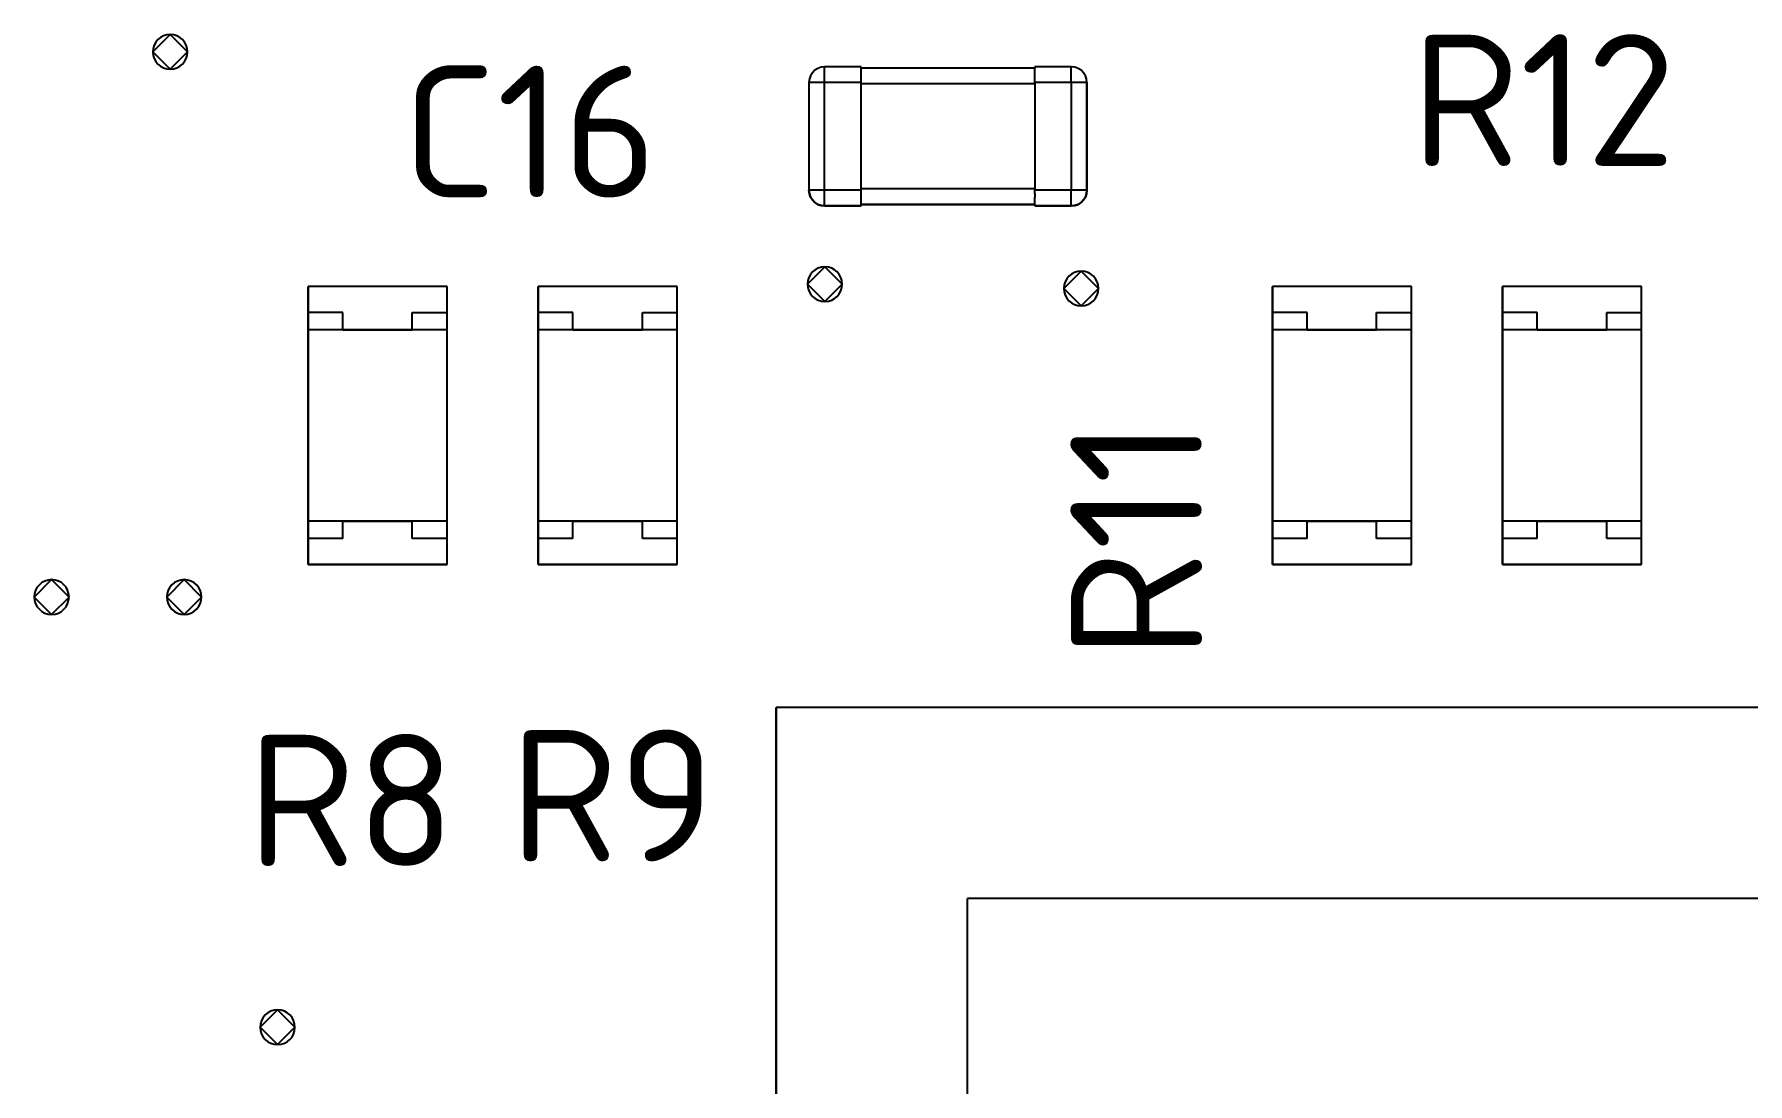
# Model space of a CAD drawing. Header units: inches. Extents: x 5 to 589, y -420 to -5.
# Drawn here: x 130.48 to 150.21, y -144.85 to -132.78 of the extents above; entities that cross this region are included whole.
import ezdxf

# ---------------------------------------------------------------- set-up
doc = ezdxf.new("R2010")
doc.units = ezdxf.units.IN
doc.header["$MEASUREMENT"] = 0
doc.styles.add('ISOCPEUR0', font='isocpeur.ttf', dxfattribs={"height": 2.87999})

msp = doc.modelspace()

# ---------------------------------------------------------------- linework, layer by layer
at = {"color": 18, "true_color": 0x000000}
for p, q in [((132.047, -132.782), (131.847, -132.982)), ((132.247, -132.982), (132.047, -132.782)), ((131.847, -132.982), (132.047, -133.182)), ((132.047, -133.182), (132.247, -132.982)), ((139.405, -133.294), (139.399, -133.334)), ((139.405, -133.294), (139.399, -133.334)), ((139.417, -133.256), (139.405, -133.294)), ((139.417, -133.256), (139.405, -133.294)), ((139.439, -133.222), (139.417, -133.256)), ((139.439, -133.222), (139.417, -133.256)), ((139.467, -133.194), (139.439, -133.222)), ((139.467, -133.194), (139.439, -133.222)), ((139.501, -133.172), (139.467, -133.194)), ((139.501, -133.172), (139.467, -133.194)), ((139.539, -133.158), (139.501, -133.172)), ((139.539, -133.158), (139.501, -133.172)), ((139.579, -133.154), (139.539, -133.158)), ((139.579, -133.154), (139.539, -133.158)), ((139.999, -133.154), (139.579, -133.154)), ((139.999, -133.154), (139.579, -133.154)), ((139.579, -133.158), (139.579, -133.154)), ((139.579, -133.172), (139.579, -133.158)), ((139.579, -133.194), (139.579, -133.172)), ((139.579, -133.222), (139.579, -133.194)), ((139.579, -133.256), (139.579, -133.222)), ((139.579, -133.294), (139.579, -133.256)), ((139.579, -133.334), (139.579, -133.294)), ((139.999, -133.17), (139.999, -133.154)), ((139.999, -133.158), (139.999, -133.154)), ((139.999, -133.172), (139.999, -133.158)), ((141.999, -133.17), (139.999, -133.17)), ((141.999, -133.17), (139.999, -133.17)), ((139.999, -133.194), (139.999, -133.172)), ((139.999, -133.222), (139.999, -133.194)), ((139.999, -133.256), (139.999, -133.222)), ((139.999, -133.294), (139.999, -133.256)), ((139.999, -133.334), (139.999, -133.294)), ((142.419, -133.154), (141.999, -133.154)), ((141.999, -133.154), (141.999, -133.17)), ((141.999, -133.158), (141.999, -133.154)), ((142.419, -133.154), (141.999, -133.154)), ((141.999, -133.172), (141.999, -133.158)), ((141.999, -133.194), (141.999, -133.172)), ((141.999, -133.222), (141.999, -133.194)), ((141.999, -133.256), (141.999, -133.222)), ((141.999, -133.294), (141.999, -133.256)), ((141.999, -133.334), (141.999, -133.294)), ((142.461, -133.158), (142.419, -133.154)), ((142.461, -133.158), (142.419, -133.154)), ((142.419, -133.158), (142.419, -133.154)), ((142.419, -133.172), (142.419, -133.158)), ((142.419, -133.194), (142.419, -133.172)), ((142.419, -133.222), (142.419, -133.194)), ((142.419, -133.256), (142.419, -133.222)), ((142.419, -133.294), (142.419, -133.256)), ((142.419, -133.334), (142.419, -133.294)), ((142.499, -133.172), (142.461, -133.158)), ((142.499, -133.172), (142.461, -133.158)), ((142.533, -133.194), (142.499, -133.172)), ((142.533, -133.194), (142.499, -133.172)), ((142.561, -133.222), (142.533, -133.194)), ((142.561, -133.222), (142.533, -133.194)), ((142.583, -133.256), (142.561, -133.222)), ((142.583, -133.256), (142.561, -133.222)), ((142.595, -133.294), (142.583, -133.256)), ((142.595, -133.294), (142.583, -133.256)), ((142.599, -133.334), (142.595, -133.294)), ((142.599, -133.334), (142.595, -133.294)), ((139.399, -133.334), (139.399, -134.574)), ((139.399, -133.334), (139.399, -134.574)), ((139.405, -133.334), (139.399, -133.334)), ((139.417, -133.334), (139.405, -133.334)), ((139.439, -133.334), (139.417, -133.334)), ((139.467, -133.334), (139.439, -133.334)), ((139.501, -133.334), (139.467, -133.334)), ((139.539, -133.334), (139.501, -133.334)), ((139.579, -133.334), (139.539, -133.334)), ((139.579, -134.574), (139.579, -133.334)), ((139.999, -133.334), (139.579, -133.334)), ((139.999, -134.574), (139.999, -133.334)), ((141.999, -133.35), (139.999, -133.35)), ((141.999, -133.334), (141.999, -134.574)), ((142.419, -133.334), (141.999, -133.334)), ((142.419, -133.334), (142.419, -134.574)), ((142.461, -133.334), (142.419, -133.334)), ((142.499, -133.334), (142.461, -133.334)), ((142.533, -133.334), (142.499, -133.334)), ((142.561, -133.334), (142.533, -133.334)), ((142.583, -133.334), (142.561, -133.334)), ((142.595, -133.334), (142.583, -133.334)), ((142.599, -133.334), (142.595, -133.334)), ((142.599, -134.574), (142.599, -133.334)), ((142.599, -133.334), (142.599, -134.574)), ((139.399, -134.574), (139.405, -134.614)), ((139.405, -134.614), (139.399, -134.574)), ((139.405, -134.574), (139.399, -134.574)), ((139.417, -134.574), (139.405, -134.574)), ((139.405, -134.614), (139.417, -134.652)), ((139.417, -134.652), (139.405, -134.614)), ((139.439, -134.574), (139.417, -134.574)), ((139.417, -134.652), (139.439, -134.686)), ((139.439, -134.686), (139.417, -134.652)), ((139.467, -134.574), (139.439, -134.574)), ((139.439, -134.686), (139.467, -134.714)), ((139.467, -134.714), (139.439, -134.686)), ((139.501, -134.574), (139.467, -134.574)), ((139.539, -134.574), (139.501, -134.574)), ((139.579, -134.574), (139.539, -134.574)), ((139.579, -134.614), (139.579, -134.574)), ((139.999, -134.574), (139.579, -134.574)), ((139.579, -134.652), (139.579, -134.614)), ((139.579, -134.686), (139.579, -134.652)), ((139.579, -134.714), (139.579, -134.686)), ((141.999, -134.558), (139.999, -134.558)), ((139.999, -134.614), (139.999, -134.574)), ((139.999, -134.652), (139.999, -134.614)), ((139.999, -134.686), (139.999, -134.652)), ((139.999, -134.714), (139.999, -134.686)), ((141.999, -134.614), (141.999, -134.574)), ((142.419, -134.574), (141.999, -134.574)), ((141.999, -134.614), (141.999, -134.652)), ((141.999, -134.686), (141.999, -134.652)), ((141.999, -134.714), (141.999, -134.686)), ((142.419, -134.614), (142.419, -134.574)), ((142.461, -134.574), (142.419, -134.574)), ((142.419, -134.652), (142.419, -134.614)), ((142.419, -134.686), (142.419, -134.652)), ((142.419, -134.714), (142.419, -134.686)), ((142.499, -134.574), (142.461, -134.574)), ((142.533, -134.574), (142.499, -134.574)), ((142.561, -134.574), (142.533, -134.574)), ((142.533, -134.714), (142.561, -134.686)), ((142.561, -134.686), (142.533, -134.714)), ((142.583, -134.574), (142.561, -134.574)), ((142.561, -134.686), (142.583, -134.652)), ((142.583, -134.652), (142.561, -134.686)), ((142.595, -134.574), (142.583, -134.574)), ((142.583, -134.652), (142.595, -134.614)), ((142.595, -134.614), (142.583, -134.652)), ((142.595, -134.614), (142.599, -134.574)), ((142.599, -134.574), (142.595, -134.614)), ((142.599, -134.574), (142.595, -134.574)), ((139.467, -134.714), (139.501, -134.736)), ((139.501, -134.736), (139.467, -134.714)), ((139.501, -134.736), (139.539, -134.75)), ((139.539, -134.75), (139.501, -134.736)), ((139.539, -134.75), (139.579, -134.754)), ((139.579, -134.754), (139.539, -134.75)), ((139.579, -134.736), (139.579, -134.714)), ((139.579, -134.75), (139.579, -134.736)), ((139.579, -134.754), (139.579, -134.75)), ((139.579, -134.754), (139.999, -134.754)), ((139.999, -134.754), (139.579, -134.754)), ((139.999, -134.736), (139.999, -134.714)), ((139.999, -134.75), (139.999, -134.736)), ((139.999, -134.754), (139.999, -134.738)), ((139.999, -134.738), (141.999, -134.738)), ((141.999, -134.738), (139.999, -134.738)), ((139.999, -134.754), (139.999, -134.75)), ((141.999, -134.736), (141.999, -134.714)), ((141.999, -134.75), (141.999, -134.736)), ((141.999, -134.738), (141.999, -134.754)), ((141.999, -134.754), (141.999, -134.75)), ((141.999, -134.754), (142.419, -134.754)), ((142.419, -134.754), (141.999, -134.754)), ((142.419, -134.736), (142.419, -134.714)), ((142.419, -134.75), (142.419, -134.736)), ((142.419, -134.754), (142.461, -134.75)), ((142.461, -134.75), (142.419, -134.754)), ((142.419, -134.754), (142.419, -134.75)), ((142.461, -134.75), (142.499, -134.736)), ((142.499, -134.736), (142.461, -134.75)), ((142.499, -134.736), (142.533, -134.714)), ((142.533, -134.714), (142.499, -134.736)), ((139.583, -135.454), (139.383, -135.654)), ((139.783, -135.654), (139.583, -135.454)), ((135.233, -135.68), (133.633, -135.68)), ((133.633, -135.68), (133.633, -135.98)), ((133.633, -135.98), (133.633, -135.68)), ((135.233, -135.68), (133.633, -135.68)), ((135.233, -135.98), (135.233, -135.68)), ((135.233, -135.98), (135.233, -135.68)), ((137.883, -135.68), (136.283, -135.68)), ((136.283, -135.68), (136.283, -135.98)), ((136.283, -135.98), (136.283, -135.68)), ((137.883, -135.68), (136.283, -135.68)), ((137.883, -135.98), (137.883, -135.68)), ((137.883, -135.98), (137.883, -135.68)), ((139.383, -135.654), (139.583, -135.854)), ((139.583, -135.854), (139.783, -135.654)), ((142.533, -135.504), (142.333, -135.704)), ((142.733, -135.704), (142.533, -135.504)), ((146.333, -135.68), (144.733, -135.68)), ((144.733, -135.68), (144.733, -135.98)), ((144.733, -135.98), (144.733, -135.68)), ((146.333, -135.68), (144.733, -135.68)), ((146.333, -135.98), (146.333, -135.68)), ((146.333, -135.98), (146.333, -135.68)), ((148.983, -135.68), (147.383, -135.68)), ((147.383, -135.68), (147.383, -135.98)), ((147.383, -135.98), (147.383, -135.68)), ((148.983, -135.68), (147.383, -135.68)), ((148.983, -135.98), (148.983, -135.68)), ((148.983, -135.98), (148.983, -135.68)), ((142.333, -135.704), (142.533, -135.904)), ((142.533, -135.904), (142.733, -135.704)), ((133.633, -135.98), (133.633, -136.18)), ((133.633, -138.58), (133.633, -135.98)), ((134.033, -135.98), (133.633, -135.98)), ((134.033, -136.18), (134.033, -135.98)), ((134.833, -135.98), (135.233, -135.98)), ((134.833, -136.18), (134.833, -135.98)), ((135.233, -136.18), (135.233, -135.98)), ((135.233, -138.58), (135.233, -135.98)), ((136.283, -135.98), (136.283, -136.18)), ((136.283, -138.58), (136.283, -135.98)), ((136.683, -135.98), (136.283, -135.98)), ((136.683, -136.18), (136.683, -135.98)), ((137.483, -135.98), (137.883, -135.98)), ((137.483, -136.18), (137.483, -135.98)), ((137.883, -136.18), (137.883, -135.98)), ((137.883, -138.58), (137.883, -135.98)), ((144.733, -135.98), (144.733, -136.18)), ((144.733, -138.58), (144.733, -135.98)), ((145.133, -135.98), (144.733, -135.98)), ((145.133, -136.18), (145.133, -135.98)), ((145.933, -135.98), (146.333, -135.98)), ((145.933, -136.18), (145.933, -135.98)), ((146.333, -136.18), (146.333, -135.98)), ((146.333, -138.58), (146.333, -135.98)), ((147.383, -135.98), (147.383, -136.18)), ((147.383, -138.58), (147.383, -135.98)), ((147.783, -135.98), (147.383, -135.98)), ((147.783, -136.18), (147.783, -135.98)), ((148.583, -135.98), (148.983, -135.98)), ((148.583, -136.18), (148.583, -135.98)), ((148.983, -136.18), (148.983, -135.98)), ((148.983, -138.58), (148.983, -135.98)), ((133.633, -136.18), (133.633, -138.38)), ((133.633, -138.38), (133.633, -136.18)), ((135.233, -136.18), (133.633, -136.18)), ((134.033, -136.18), (134.833, -136.18)), ((135.233, -138.38), (135.233, -136.18)), ((135.233, -138.38), (135.233, -136.18)), ((136.283, -136.18), (136.283, -138.38)), ((136.283, -138.38), (136.283, -136.18)), ((137.883, -136.18), (136.283, -136.18)), ((136.683, -136.18), (137.483, -136.18)), ((137.883, -138.38), (137.883, -136.18)), ((137.883, -138.38), (137.883, -136.18)), ((144.733, -136.18), (144.733, -138.38)), ((144.733, -138.38), (144.733, -136.18)), ((146.333, -136.18), (144.733, -136.18)), ((145.133, -136.18), (145.933, -136.18)), ((146.333, -138.38), (146.333, -136.18)), ((146.333, -138.38), (146.333, -136.18)), ((147.383, -136.18), (147.383, -138.38)), ((147.383, -138.38), (147.383, -136.18)), ((148.983, -136.18), (147.383, -136.18)), ((147.783, -136.18), (148.583, -136.18)), ((148.983, -138.38), (148.983, -136.18)), ((148.983, -138.38), (148.983, -136.18)), ((133.633, -138.38), (133.633, -138.58)), ((135.233, -138.38), (133.633, -138.38)), ((134.033, -138.58), (134.033, -138.38)), ((134.033, -138.38), (134.833, -138.38)), ((134.833, -138.58), (134.833, -138.38)), ((135.233, -138.58), (135.233, -138.38)), ((136.283, -138.38), (136.283, -138.58)), ((137.883, -138.38), (136.283, -138.38)), ((136.683, -138.58), (136.683, -138.38)), ((136.683, -138.38), (137.483, -138.38)), ((137.483, -138.58), (137.483, -138.38)), ((137.883, -138.58), (137.883, -138.38)), ((144.733, -138.38), (144.733, -138.58)), ((146.333, -138.38), (144.733, -138.38)), ((145.133, -138.58), (145.133, -138.38)), ((145.133, -138.38), (145.933, -138.38)), ((145.933, -138.58), (145.933, -138.38)), ((146.333, -138.58), (146.333, -138.38)), ((147.383, -138.38), (147.383, -138.58)), ((148.983, -138.38), (147.383, -138.38)), ((147.783, -138.58), (147.783, -138.38)), ((147.783, -138.38), (148.583, -138.38)), ((148.583, -138.58), (148.583, -138.38)), ((148.983, -138.58), (148.983, -138.38)), ((133.633, -138.58), (133.633, -138.88)), ((134.033, -138.58), (133.633, -138.58)), ((133.633, -138.88), (133.633, -138.58)), ((135.233, -138.58), (134.833, -138.58)), ((135.233, -138.88), (135.233, -138.58)), ((135.233, -138.88), (135.233, -138.58)), ((136.283, -138.58), (136.283, -138.88)), ((136.683, -138.58), (136.283, -138.58)), ((136.283, -138.88), (136.283, -138.58)), ((137.883, -138.58), (137.483, -138.58)), ((137.883, -138.88), (137.883, -138.58)), ((137.883, -138.88), (137.883, -138.58)), ((144.733, -138.58), (144.733, -138.88)), ((145.133, -138.58), (144.733, -138.58)), ((144.733, -138.88), (144.733, -138.58)), ((146.333, -138.58), (145.933, -138.58)), ((146.333, -138.88), (146.333, -138.58)), ((146.333, -138.88), (146.333, -138.58)), ((147.383, -138.58), (147.383, -138.88)), ((147.783, -138.58), (147.383, -138.58)), ((147.383, -138.88), (147.383, -138.58)), ((148.983, -138.58), (148.583, -138.58)), ((148.983, -138.88), (148.983, -138.58)), ((148.983, -138.88), (148.983, -138.58)), ((133.633, -138.88), (135.233, -138.88)), ((135.233, -138.88), (133.633, -138.88)), ((136.283, -138.88), (137.883, -138.88)), ((137.883, -138.88), (136.283, -138.88)), ((144.733, -138.88), (146.333, -138.88)), ((146.333, -138.88), (144.733, -138.88)), ((147.383, -138.88), (148.983, -138.88)), ((148.983, -138.88), (147.383, -138.88)), ((130.682, -139.054), (130.482, -139.254)), ((130.882, -139.254), (130.682, -139.054)), ((132.208, -139.054), (132.008, -139.254)), ((132.408, -139.254), (132.208, -139.054)), ((130.482, -139.254), (130.682, -139.454)), ((130.682, -139.454), (130.882, -139.254)), ((132.008, -139.254), (132.208, -139.454)), ((132.208, -139.454), (132.408, -139.254)), ((205.023, -140.524), (139.023, -140.524)), ((139.023, -140.524), (139.023, -157.724)), ((139.023, -157.724), (139.023, -140.524)), ((167.023, -140.524), (139.023, -140.524)), ((167.023, -142.724), (141.223, -142.724)), ((141.223, -155.524), (141.223, -142.724)), ((133.283, -144.004), (133.083, -144.204)), ((133.483, -144.204), (133.283, -144.004)), ((133.083, -144.204), (133.283, -144.404)), ((133.283, -144.404), (133.483, -144.204))]:
    msp.add_line(p, q, dxfattribs=at)
at = {"color": 7, "true_color": 0xffffff}
for p, q in [((139.405, -133.294), (139.399, -133.334)), ((139.405, -133.294), (139.399, -133.334)), ((139.417, -133.256), (139.405, -133.294)), ((139.417, -133.256), (139.405, -133.294)), ((139.439, -133.222), (139.417, -133.256)), ((139.439, -133.222), (139.417, -133.256)), ((139.467, -133.194), (139.439, -133.222)), ((139.467, -133.194), (139.439, -133.222)), ((139.501, -133.172), (139.467, -133.194)), ((139.501, -133.172), (139.467, -133.194)), ((139.539, -133.158), (139.501, -133.172)), ((139.539, -133.158), (139.501, -133.172)), ((139.579, -133.154), (139.539, -133.158)), ((139.579, -133.154), (139.539, -133.158)), ((139.999, -133.154), (139.579, -133.154)), ((139.999, -133.154), (139.579, -133.154)), ((139.579, -133.158), (139.579, -133.154)), ((139.579, -133.172), (139.579, -133.158)), ((139.579, -133.194), (139.579, -133.172)), ((139.579, -133.222), (139.579, -133.194)), ((139.579, -133.256), (139.579, -133.222)), ((139.579, -133.294), (139.579, -133.256)), ((139.579, -133.334), (139.579, -133.294)), ((139.999, -133.17), (139.999, -133.154)), ((139.999, -133.158), (139.999, -133.154)), ((139.999, -133.172), (139.999, -133.158)), ((141.999, -133.17), (139.999, -133.17)), ((141.999, -133.17), (139.999, -133.17)), ((139.999, -133.194), (139.999, -133.172)), ((139.999, -133.222), (139.999, -133.194)), ((139.999, -133.256), (139.999, -133.222)), ((139.999, -133.294), (139.999, -133.256)), ((139.999, -133.334), (139.999, -133.294)), ((142.419, -133.154), (141.999, -133.154)), ((141.999, -133.154), (141.999, -133.17)), ((141.999, -133.158), (141.999, -133.154)), ((142.419, -133.154), (141.999, -133.154)), ((141.999, -133.172), (141.999, -133.158)), ((141.999, -133.194), (141.999, -133.172)), ((141.999, -133.222), (141.999, -133.194)), ((141.999, -133.256), (141.999, -133.222)), ((141.999, -133.294), (141.999, -133.256)), ((141.999, -133.334), (141.999, -133.294)), ((142.461, -133.158), (142.419, -133.154)), ((142.461, -133.158), (142.419, -133.154)), ((142.419, -133.158), (142.419, -133.154)), ((142.419, -133.172), (142.419, -133.158)), ((142.419, -133.194), (142.419, -133.172)), ((142.419, -133.222), (142.419, -133.194)), ((142.419, -133.256), (142.419, -133.222)), ((142.419, -133.294), (142.419, -133.256)), ((142.419, -133.334), (142.419, -133.294)), ((142.499, -133.172), (142.461, -133.158)), ((142.499, -133.172), (142.461, -133.158)), ((142.533, -133.194), (142.499, -133.172)), ((142.533, -133.194), (142.499, -133.172)), ((142.561, -133.222), (142.533, -133.194)), ((142.561, -133.222), (142.533, -133.194)), ((142.583, -133.256), (142.561, -133.222)), ((142.583, -133.256), (142.561, -133.222)), ((142.595, -133.294), (142.583, -133.256)), ((142.595, -133.294), (142.583, -133.256)), ((142.599, -133.334), (142.595, -133.294)), ((142.599, -133.334), (142.595, -133.294)), ((139.399, -133.334), (139.399, -134.574)), ((139.399, -133.334), (139.399, -134.574)), ((139.405, -133.334), (139.399, -133.334)), ((139.417, -133.334), (139.405, -133.334)), ((139.439, -133.334), (139.417, -133.334)), ((139.467, -133.334), (139.439, -133.334)), ((139.501, -133.334), (139.467, -133.334)), ((139.539, -133.334), (139.501, -133.334)), ((139.579, -133.334), (139.539, -133.334)), ((139.579, -134.574), (139.579, -133.334)), ((139.999, -133.334), (139.579, -133.334)), ((139.999, -134.574), (139.999, -133.334)), ((141.999, -133.35), (139.999, -133.35)), ((141.999, -133.334), (141.999, -134.574)), ((142.419, -133.334), (141.999, -133.334)), ((142.419, -133.334), (142.419, -134.574)), ((142.461, -133.334), (142.419, -133.334)), ((142.499, -133.334), (142.461, -133.334)), ((142.533, -133.334), (142.499, -133.334)), ((142.561, -133.334), (142.533, -133.334)), ((142.583, -133.334), (142.561, -133.334)), ((142.595, -133.334), (142.583, -133.334)), ((142.599, -133.334), (142.595, -133.334)), ((142.599, -134.574), (142.599, -133.334)), ((142.599, -133.334), (142.599, -134.574)), ((139.399, -134.574), (139.405, -134.614)), ((139.405, -134.614), (139.399, -134.574)), ((139.405, -134.574), (139.399, -134.574)), ((139.417, -134.574), (139.405, -134.574)), ((139.405, -134.614), (139.417, -134.652)), ((139.417, -134.652), (139.405, -134.614)), ((139.439, -134.574), (139.417, -134.574)), ((139.417, -134.652), (139.439, -134.686)), ((139.439, -134.686), (139.417, -134.652)), ((139.467, -134.574), (139.439, -134.574)), ((139.439, -134.686), (139.467, -134.714)), ((139.467, -134.714), (139.439, -134.686)), ((139.501, -134.574), (139.467, -134.574)), ((139.539, -134.574), (139.501, -134.574)), ((139.579, -134.574), (139.539, -134.574)), ((139.579, -134.614), (139.579, -134.574)), ((139.999, -134.574), (139.579, -134.574)), ((139.579, -134.652), (139.579, -134.614)), ((139.579, -134.686), (139.579, -134.652)), ((139.579, -134.714), (139.579, -134.686)), ((141.999, -134.558), (139.999, -134.558)), ((139.999, -134.614), (139.999, -134.574)), ((139.999, -134.652), (139.999, -134.614)), ((139.999, -134.686), (139.999, -134.652)), ((139.999, -134.714), (139.999, -134.686)), ((141.999, -134.614), (141.999, -134.574)), ((142.419, -134.574), (141.999, -134.574)), ((141.999, -134.614), (141.999, -134.652)), ((141.999, -134.686), (141.999, -134.652)), ((141.999, -134.714), (141.999, -134.686)), ((142.419, -134.614), (142.419, -134.574)), ((142.461, -134.574), (142.419, -134.574)), ((142.419, -134.652), (142.419, -134.614)), ((142.419, -134.686), (142.419, -134.652)), ((142.419, -134.714), (142.419, -134.686)), ((142.499, -134.574), (142.461, -134.574)), ((142.533, -134.574), (142.499, -134.574)), ((142.561, -134.574), (142.533, -134.574)), ((142.533, -134.714), (142.561, -134.686)), ((142.561, -134.686), (142.533, -134.714)), ((142.583, -134.574), (142.561, -134.574)), ((142.561, -134.686), (142.583, -134.652)), ((142.583, -134.652), (142.561, -134.686)), ((142.595, -134.574), (142.583, -134.574)), ((142.583, -134.652), (142.595, -134.614)), ((142.595, -134.614), (142.583, -134.652)), ((142.595, -134.614), (142.599, -134.574)), ((142.599, -134.574), (142.595, -134.614)), ((142.599, -134.574), (142.595, -134.574)), ((139.467, -134.714), (139.501, -134.736)), ((139.501, -134.736), (139.467, -134.714)), ((139.501, -134.736), (139.539, -134.75)), ((139.539, -134.75), (139.501, -134.736)), ((139.539, -134.75), (139.579, -134.754)), ((139.579, -134.754), (139.539, -134.75)), ((139.579, -134.736), (139.579, -134.714)), ((139.579, -134.75), (139.579, -134.736)), ((139.579, -134.754), (139.579, -134.75)), ((139.579, -134.754), (139.999, -134.754)), ((139.999, -134.754), (139.579, -134.754)), ((139.999, -134.736), (139.999, -134.714)), ((139.999, -134.75), (139.999, -134.736)), ((139.999, -134.754), (139.999, -134.738)), ((139.999, -134.738), (141.999, -134.738)), ((141.999, -134.738), (139.999, -134.738)), ((139.999, -134.754), (139.999, -134.75)), ((141.999, -134.736), (141.999, -134.714)), ((141.999, -134.75), (141.999, -134.736)), ((141.999, -134.738), (141.999, -134.754)), ((141.999, -134.754), (141.999, -134.75)), ((141.999, -134.754), (142.419, -134.754)), ((142.419, -134.754), (141.999, -134.754)), ((142.419, -134.736), (142.419, -134.714)), ((142.419, -134.75), (142.419, -134.736)), ((142.419, -134.754), (142.461, -134.75)), ((142.461, -134.75), (142.419, -134.754)), ((142.419, -134.754), (142.419, -134.75)), ((142.461, -134.75), (142.499, -134.736)), ((142.499, -134.736), (142.461, -134.75)), ((142.499, -134.736), (142.533, -134.714)), ((142.533, -134.714), (142.499, -134.736)), ((135.233, -135.68), (133.633, -135.68)), ((133.633, -135.68), (133.633, -135.98)), ((133.633, -135.98), (133.633, -135.68)), ((135.233, -135.68), (133.633, -135.68)), ((135.233, -135.98), (135.233, -135.68)), ((135.233, -135.98), (135.233, -135.68)), ((137.883, -135.68), (136.283, -135.68)), ((136.283, -135.68), (136.283, -135.98)), ((136.283, -135.98), (136.283, -135.68)), ((137.883, -135.68), (136.283, -135.68)), ((137.883, -135.98), (137.883, -135.68)), ((137.883, -135.98), (137.883, -135.68)), ((146.333, -135.68), (144.733, -135.68)), ((144.733, -135.68), (144.733, -135.98)), ((144.733, -135.98), (144.733, -135.68)), ((146.333, -135.68), (144.733, -135.68)), ((146.333, -135.98), (146.333, -135.68)), ((146.333, -135.98), (146.333, -135.68)), ((148.983, -135.68), (147.383, -135.68)), ((147.383, -135.68), (147.383, -135.98)), ((147.383, -135.98), (147.383, -135.68)), ((148.983, -135.68), (147.383, -135.68)), ((148.983, -135.98), (148.983, -135.68)), ((148.983, -135.98), (148.983, -135.68)), ((133.633, -135.98), (133.633, -136.18)), ((133.633, -138.58), (133.633, -135.98)), ((134.033, -135.98), (133.633, -135.98)), ((134.033, -136.18), (134.033, -135.98)), ((134.833, -135.98), (135.233, -135.98)), ((134.833, -136.18), (134.833, -135.98)), ((135.233, -136.18), (135.233, -135.98)), ((135.233, -138.58), (135.233, -135.98)), ((136.283, -135.98), (136.283, -136.18)), ((136.283, -138.58), (136.283, -135.98)), ((136.683, -135.98), (136.283, -135.98)), ((136.683, -136.18), (136.683, -135.98)), ((137.483, -135.98), (137.883, -135.98)), ((137.483, -136.18), (137.483, -135.98)), ((137.883, -136.18), (137.883, -135.98)), ((137.883, -138.58), (137.883, -135.98)), ((144.733, -135.98), (144.733, -136.18)), ((144.733, -138.58), (144.733, -135.98)), ((145.133, -135.98), (144.733, -135.98)), ((145.133, -136.18), (145.133, -135.98)), ((145.933, -135.98), (146.333, -135.98)), ((145.933, -136.18), (145.933, -135.98)), ((146.333, -136.18), (146.333, -135.98)), ((146.333, -138.58), (146.333, -135.98)), ((147.383, -135.98), (147.383, -136.18)), ((147.383, -138.58), (147.383, -135.98)), ((147.783, -135.98), (147.383, -135.98)), ((147.783, -136.18), (147.783, -135.98)), ((148.583, -135.98), (148.983, -135.98)), ((148.583, -136.18), (148.583, -135.98)), ((148.983, -136.18), (148.983, -135.98)), ((148.983, -138.58), (148.983, -135.98)), ((133.633, -136.18), (133.633, -138.38)), ((133.633, -138.38), (133.633, -136.18)), ((135.233, -136.18), (133.633, -136.18)), ((134.033, -136.18), (134.833, -136.18)), ((135.233, -138.38), (135.233, -136.18)), ((135.233, -138.38), (135.233, -136.18)), ((136.283, -136.18), (136.283, -138.38)), ((136.283, -138.38), (136.283, -136.18)), ((137.883, -136.18), (136.283, -136.18)), ((136.683, -136.18), (137.483, -136.18)), ((137.883, -138.38), (137.883, -136.18)), ((137.883, -138.38), (137.883, -136.18)), ((144.733, -136.18), (144.733, -138.38)), ((144.733, -138.38), (144.733, -136.18)), ((146.333, -136.18), (144.733, -136.18)), ((145.133, -136.18), (145.933, -136.18)), ((146.333, -138.38), (146.333, -136.18)), ((146.333, -138.38), (146.333, -136.18)), ((147.383, -136.18), (147.383, -138.38)), ((147.383, -138.38), (147.383, -136.18)), ((148.983, -136.18), (147.383, -136.18)), ((147.783, -136.18), (148.583, -136.18)), ((148.983, -138.38), (148.983, -136.18)), ((148.983, -138.38), (148.983, -136.18)), ((133.633, -138.38), (133.633, -138.58)), ((135.233, -138.38), (133.633, -138.38)), ((134.033, -138.58), (134.033, -138.38)), ((134.033, -138.38), (134.833, -138.38)), ((134.833, -138.58), (134.833, -138.38)), ((135.233, -138.58), (135.233, -138.38)), ((136.283, -138.38), (136.283, -138.58)), ((137.883, -138.38), (136.283, -138.38)), ((136.683, -138.58), (136.683, -138.38)), ((136.683, -138.38), (137.483, -138.38)), ((137.483, -138.58), (137.483, -138.38)), ((137.883, -138.58), (137.883, -138.38)), ((144.733, -138.38), (144.733, -138.58)), ((146.333, -138.38), (144.733, -138.38)), ((145.133, -138.58), (145.133, -138.38)), ((145.133, -138.38), (145.933, -138.38)), ((145.933, -138.58), (145.933, -138.38)), ((146.333, -138.58), (146.333, -138.38)), ((147.383, -138.38), (147.383, -138.58)), ((148.983, -138.38), (147.383, -138.38)), ((147.783, -138.58), (147.783, -138.38)), ((147.783, -138.38), (148.583, -138.38)), ((148.583, -138.58), (148.583, -138.38)), ((148.983, -138.58), (148.983, -138.38)), ((133.633, -138.58), (133.633, -138.88)), ((134.033, -138.58), (133.633, -138.58)), ((133.633, -138.88), (133.633, -138.58)), ((135.233, -138.58), (134.833, -138.58)), ((135.233, -138.88), (135.233, -138.58)), ((135.233, -138.88), (135.233, -138.58)), ((136.283, -138.58), (136.283, -138.88)), ((136.683, -138.58), (136.283, -138.58)), ((136.283, -138.88), (136.283, -138.58)), ((137.883, -138.58), (137.483, -138.58)), ((137.883, -138.88), (137.883, -138.58)), ((137.883, -138.88), (137.883, -138.58)), ((144.733, -138.58), (144.733, -138.88)), ((145.133, -138.58), (144.733, -138.58)), ((144.733, -138.88), (144.733, -138.58)), ((146.333, -138.58), (145.933, -138.58)), ((146.333, -138.88), (146.333, -138.58)), ((146.333, -138.88), (146.333, -138.58)), ((147.383, -138.58), (147.383, -138.88)), ((147.783, -138.58), (147.383, -138.58)), ((147.383, -138.88), (147.383, -138.58)), ((148.983, -138.58), (148.583, -138.58)), ((148.983, -138.88), (148.983, -138.58)), ((148.983, -138.88), (148.983, -138.58)), ((133.633, -138.88), (135.233, -138.88)), ((135.233, -138.88), (133.633, -138.88)), ((136.283, -138.88), (137.883, -138.88)), ((137.883, -138.88), (136.283, -138.88)), ((144.733, -138.88), (146.333, -138.88)), ((146.333, -138.88), (144.733, -138.88)), ((147.383, -138.88), (148.983, -138.88)), ((148.983, -138.88), (147.383, -138.88)), ((205.023, -140.524), (139.023, -140.524)), ((139.023, -140.524), (139.023, -157.724)), ((139.023, -157.724), (139.023, -140.524)), ((167.023, -140.524), (139.023, -140.524)), ((167.023, -142.724), (141.223, -142.724)), ((141.223, -155.524), (141.223, -142.724))]:
    msp.add_line(p, q, dxfattribs=at)
at = {"color": 18, "true_color": 0x000000}
for centre, start, end in [((132.047, -132.982), 90, 180), ((132.047, -132.982), 0, 90), ((132.047, -132.982), 180, 270), ((132.047, -132.982), 270, 0), ((139.583, -135.654), 90, 180), ((139.583, -135.654), 0, 90), ((139.583, -135.654), 180, 270), ((139.583, -135.654), 270, 0), ((142.533, -135.704), 90, 180), ((142.533, -135.704), 0, 90), ((142.533, -135.704), 180, 270), ((142.533, -135.704), 270, 0), ((130.682, -139.254), 90, 180), ((130.682, -139.254), 0, 90), ((132.208, -139.254), 90, 180), ((132.208, -139.254), 0, 90), ((130.682, -139.254), 180, 270), ((130.682, -139.254), 270, 0), ((132.208, -139.254), 180, 270), ((132.208, -139.254), 270, 0), ((133.283, -144.204), 90, 180), ((133.283, -144.204), 0, 90), ((133.283, -144.204), 180, 270), ((133.283, -144.204), 270, 0)]:
    msp.add_arc(centre, 0.2, start, end, dxfattribs=at)

# ---------------------------------------------------------------- texts
at = {"color": 18, "true_color": 0x000000, "style": 'ISOCPEUR0'}
for s, p in [('R12', (146.331, -134.295)), ('C16', (134.714, -134.657)), ('R9', (135.954, -142.295)), ('R8', (132.933, -142.349))]:
    msp.add_text(s, height=1.5158, dxfattribs=at).set_placement(p)
msp.add_text('R11', height=1.5158, rotation=90, dxfattribs=at).set_placement((143.924, -139.968))

doc.saveas('drawing.dxf')
